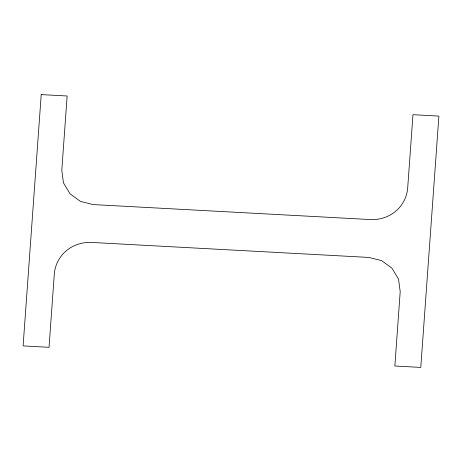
<?xml version="1.0" encoding="UTF-8"?>
<svg xmlns="http://www.w3.org/2000/svg" width="462" height="462" viewBox="0 0 462 462"><rect width="100%" height="100%" fill="white"/><g stroke="black" fill="none" stroke-linecap="round" stroke-linejoin="round"><path stroke-width="0.69" d="M41.222 94.595L23.1 345.899L49.03 347.303L54.389 272.996C56.583 254.602 72.199 242.128 90.448 242.377L368.826 257.426L381.554 260.597L391.984 268.22L398.539 279.146L400.207 291.701L394.854 366.008L420.778 367.406L438.9 116.101L412.97 114.697L407.611 189.004C405.417 207.398 389.801 219.872 371.552 219.623L93.174 204.574L80.446 201.403L70.016 193.78L63.461 182.854L61.793 170.299L67.146 95.992L41.222 94.595"/></g></svg>
